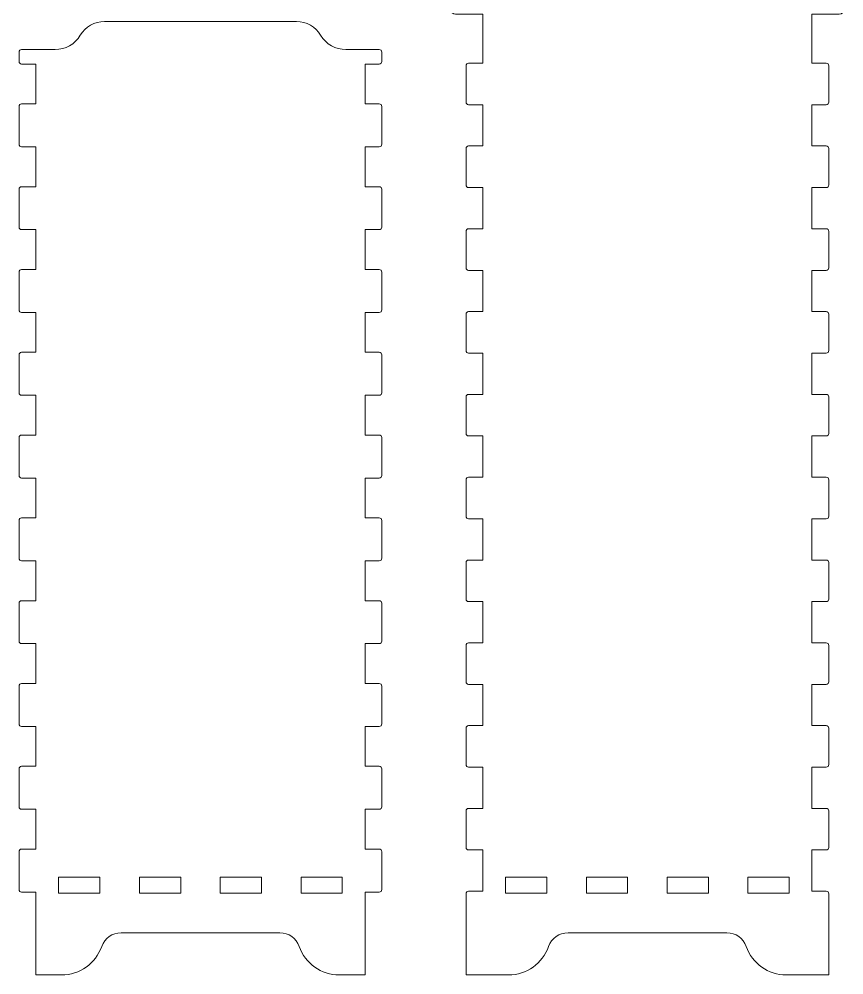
# Model space of a CAD drawing. Header units: millimetres. Extents: x -1099 to 2075, y -1295 to 1553.
# Drawn here: x 1128.5 to 1324.5, y -330 to -103 of the extents above; entities that cross this region are included whole.
import ezdxf

# ---------------------------------------------------------------- set-up
doc = ezdxf.new("R2010")
doc.units = ezdxf.units.MM
doc.header["$MEASUREMENT"] = 0
doc.layers.add('layer 1', color=7, linetype='Continuous')

msp = doc.modelspace()

# ---------------------------------------------------------------- linework, layer by layer
at = {"layer": 'layer 1', "color": 240, "lineweight": 9}
for points, knots in [([(1238.7298, -310.1443), (1238.7298, -310.1443), (1238.7298, -300.3443), (1238.7298, -300.3443), (1238.7298, -300.3443), (1238.7298, -300.3443), (1235.3298, -300.3443), (1235.3298, -300.3443), (1235.3298, -300.3443), (1234.9993, -300.3443), (1234.7298, -300.0748), (1234.7298, -299.7443), (1234.7298, -299.7443), (1234.7298, -299.7443), (1234.7298, -291.0777), (1234.7298, -291.0777), (1234.7298, -291.0777), (1234.7298, -290.7472), (1234.9993, -290.4777), (1235.3298, -290.4777), (1235.3298, -290.4777), (1235.3298, -290.4777), (1238.7298, -290.4777), (1238.7298, -290.4777), (1238.7298, -290.4777), (1238.7298, -290.4777), (1238.7298, -280.6777), (1238.7298, -280.6777), (1238.7298, -280.6777), (1238.7298, -280.6777), (1235.3298, -280.6777), (1235.3298, -280.6777), (1235.3298, -280.6777), (1234.9993, -280.6777), (1234.7298, -280.4082), (1234.7298, -280.0777), (1234.7298, -280.0777), (1234.7298, -280.0777), (1234.7298, -271.411), (1234.7298, -271.411), (1234.7298, -271.411), (1234.7298, -271.0805), (1234.9993, -270.811), (1235.3298, -270.811), (1235.3298, -270.811), (1235.3298, -270.811), (1238.7298, -270.811), (1238.7298, -270.811), (1238.7298, -270.811), (1238.7298, -270.811), (1238.7298, -261.011), (1238.7298, -261.011), (1238.7298, -261.011), (1238.7298, -261.011), (1235.3298, -261.011), (1235.3298, -261.011), (1235.3298, -261.011), (1234.9993, -261.011), (1234.7298, -260.7415), (1234.7298, -260.411), (1234.7298, -260.411), (1234.7298, -260.411), (1234.7298, -251.7443), (1234.7298, -251.7443), (1234.7298, -251.7443), (1234.7298, -251.4138), (1234.9993, -251.1443), (1235.3298, -251.1443), (1235.3298, -251.1443), (1235.3298, -251.1443), (1238.7298, -251.1443), (1238.7298, -251.1443), (1238.7298, -251.1443), (1238.7298, -251.1443), (1238.7298, -241.3443), (1238.7298, -241.3443), (1238.7298, -241.3443), (1238.7298, -241.3443), (1235.3298, -241.3443), (1235.3298, -241.3443), (1235.3298, -241.3443), (1234.9993, -241.3443), (1234.7298, -241.0748), (1234.7298, -240.7443), (1234.7298, -240.7443), (1234.7298, -240.7443), (1234.7298, -232.0777), (1234.7298, -232.0777), (1234.7298, -232.0777), (1234.7298, -231.7472), (1234.9993, -231.4777), (1235.3298, -231.4777), (1235.3298, -231.4777), (1235.3298, -231.4777), (1238.7298, -231.4777), (1238.7298, -231.4777), (1238.7298, -231.4777), (1238.7298, -231.4777), (1238.7298, -221.6777), (1238.7298, -221.6777), (1238.7298, -221.6777), (1238.7298, -221.6777), (1235.3298, -221.6777), (1235.3298, -221.6777), (1235.3298, -221.6777), (1234.9993, -221.6777), (1234.7298, -221.4082), (1234.7298, -221.0777), (1234.7298, -221.0777), (1234.7298, -221.0777), (1234.7298, -212.411), (1234.7298, -212.411), (1234.7298, -212.411), (1234.7298, -212.0805), (1234.9993, -211.811), (1235.3298, -211.811), (1235.3298, -211.811), (1235.3298, -211.811), (1238.7298, -211.811), (1238.7298, -211.811), (1238.7298, -211.811), (1238.7298, -211.811), (1238.7298, -202.011), (1238.7298, -202.011), (1238.7298, -202.011), (1238.7298, -202.011), (1235.3298, -202.011), (1235.3298, -202.011), (1235.3298, -202.011), (1234.9993, -202.011), (1234.7298, -201.7415), (1234.7298, -201.411), (1234.7298, -201.411), (1234.7298, -201.411), (1234.7298, -192.7443), (1234.7298, -192.7443), (1234.7298, -192.7443), (1234.7298, -192.4138), (1234.9993, -192.1443), (1235.3298, -192.1443), (1235.3298, -192.1443), (1235.3298, -192.1443), (1238.7298, -192.1443), (1238.7298, -192.1443), (1238.7298, -192.1443), (1238.7298, -192.1443), (1238.7298, -182.3443), (1238.7298, -182.3443), (1238.7298, -182.3443), (1238.7298, -182.3443), (1235.3298, -182.3443), (1235.3298, -182.3443), (1235.3298, -182.3443), (1234.9993, -182.3443), (1234.7298, -182.0748), (1234.7298, -181.7443), (1234.7298, -181.7443), (1234.7298, -181.7443), (1234.7298, -173.0777), (1234.7298, -173.0777), (1234.7298, -173.0777), (1234.7298, -172.7472), (1234.9993, -172.4777), (1235.3298, -172.4777), (1235.3298, -172.4777), (1235.3298, -172.4777), (1238.7298, -172.4777), (1238.7298, -172.4777), (1238.7298, -172.4777), (1238.7298, -172.4777), (1238.7298, -162.6777), (1238.7298, -162.6777), (1238.7298, -162.6777), (1238.7298, -162.6777), (1235.3298, -162.6777), (1235.3298, -162.6777), (1235.3298, -162.6777), (1234.9993, -162.6777), (1234.7298, -162.4082), (1234.7298, -162.0777), (1234.7298, -162.0777), (1234.7298, -162.0777), (1234.7298, -153.411), (1234.7298, -153.411), (1234.7298, -153.411), (1234.7298, -153.0805), (1234.9993, -152.811), (1235.3298, -152.811), (1235.3298, -152.811), (1235.3298, -152.811), (1238.7298, -152.811), (1238.7298, -152.811), (1238.7298, -152.811), (1238.7298, -152.811), (1238.7298, -143.011), (1238.7298, -143.011), (1238.7298, -143.011), (1238.7298, -143.011), (1235.3298, -143.011), (1235.3298, -143.011), (1235.3298, -143.011), (1234.9993, -143.011), (1234.7298, -142.7415), (1234.7298, -142.411), (1234.7298, -142.411), (1234.7298, -142.411), (1234.7298, -133.7443), (1234.7298, -133.7443), (1234.7298, -133.7443), (1234.7298, -133.4138), (1234.9993, -133.1443), (1235.3298, -133.1443), (1235.3298, -133.1443), (1235.3298, -133.1443), (1238.7298, -133.1443), (1238.7298, -133.1443), (1238.7298, -133.1443), (1238.7298, -133.1443), (1238.7298, -123.3443), (1238.7298, -123.3443), (1238.7298, -123.3443), (1238.7298, -123.3443), (1235.3298, -123.3443), (1235.3298, -123.3443), (1235.3298, -123.3443), (1234.9993, -123.3443), (1234.7298, -123.0748), (1234.7298, -122.7443), (1234.7298, -122.7443), (1234.7298, -122.7443), (1234.7298, -114.0777), (1234.7298, -114.0777), (1234.7298, -114.0777), (1234.7298, -113.7472), (1234.9993, -113.4777), (1235.3298, -113.4777), (1235.3298, -113.4777), (1235.3298, -113.4777), (1238.7298, -113.4777), (1238.7298, -113.4777), (1238.7298, -113.4777), (1238.7298, -113.4777), (1238.7298, -101.8444), (1238.7298, -101.8444), (1238.7298, -101.8444), (1238.7298, -101.8444), (1232.2298, -101.8444), (1232.2298, -101.8444), (1232.2298, -101.8444), (1231.6239, -101.8444), (1231.1298, -101.3503), (1231.1298, -100.7444), (1231.1298, -100.7444), (1231.1298, -100.7444), (1231.1298, -96.7444), (1231.1298, -96.7444), (1231.1298, -96.7444), (1231.1298, -96.1386), (1231.624, -95.6444), (1232.2298, -95.6444), (1232.2298, -95.6444), (1232.2298, -95.6444), (1238.7298, -95.6444), (1238.7298, -95.6444), (1238.7298, -95.6444), (1238.7298, -95.6444), (1238.7298, -93.811), (1238.7298, -93.811), (1238.7298, -93.811), (1238.7298, -93.811), (1316.9298, -93.811), (1316.9298, -93.811), (1316.9298, -93.811), (1316.9298, -93.811), (1316.9298, -95.6444), (1316.9298, -95.6444), (1316.9298, -95.6444), (1316.9298, -95.6444), (1323.4298, -95.6444), (1323.4298, -95.6444), (1323.4298, -95.6444), (1324.0357, -95.6444), (1324.5298, -96.1385), (1324.5298, -96.7444), (1324.5298, -96.7444), (1324.5298, -96.7444), (1324.5298, -100.7444), (1324.5298, -100.7444), (1324.5298, -100.7444), (1324.5298, -101.3504), (1324.0358, -101.8444), (1323.4298, -101.8444), (1323.4298, -101.8444), (1323.4298, -101.8444), (1316.9298, -101.8444), (1316.9298, -101.8444), (1316.9298, -101.8444), (1316.9298, -101.8444), (1316.9298, -113.4777), (1316.9298, -113.4777), (1316.9298, -113.4777), (1316.9298, -113.4777), (1320.3298, -113.4777), (1320.3298, -113.4777), (1320.3298, -113.4777), (1320.6603, -113.4777), (1320.9298, -113.7472), (1320.9298, -114.0777), (1320.9298, -114.0777), (1320.9298, -114.0777), (1320.9298, -122.7443), (1320.9298, -122.7443), (1320.9298, -122.7443), (1320.9298, -123.0749), (1320.6604, -123.3443), (1320.3298, -123.3443), (1320.3298, -123.3443), (1320.3298, -123.3443), (1316.9298, -123.3443), (1316.9298, -123.3443), (1316.9298, -123.3443), (1316.9298, -123.3443), (1316.9298, -133.1443), (1316.9298, -133.1443), (1316.9298, -133.1443), (1316.9298, -133.1443), (1320.3298, -133.1443), (1320.3298, -133.1443), (1320.3298, -133.1443), (1320.6603, -133.1443), (1320.9298, -133.4138), (1320.9298, -133.7443), (1320.9298, -133.7443), (1320.9298, -133.7443), (1320.9298, -142.411), (1320.9298, -142.411), (1320.9298, -142.411), (1320.9298, -142.7416), (1320.6604, -143.011), (1320.3298, -143.011), (1320.3298, -143.011), (1320.3298, -143.011), (1316.9298, -143.011), (1316.9298, -143.011), (1316.9298, -143.011), (1316.9298, -143.011), (1316.9298, -152.811), (1316.9298, -152.811), (1316.9298, -152.811), (1316.9298, -152.811), (1320.3298, -152.811), (1320.3298, -152.811), (1320.3298, -152.811), (1320.6603, -152.811), (1320.9298, -153.0805), (1320.9298, -153.411), (1320.9298, -153.411), (1320.9298, -153.411), (1320.9298, -162.0777), (1320.9298, -162.0777), (1320.9298, -162.0777), (1320.9298, -162.4083), (1320.6604, -162.6777), (1320.3298, -162.6777), (1320.3298, -162.6777), (1320.3298, -162.6777), (1316.9298, -162.6777), (1316.9298, -162.6777), (1316.9298, -162.6777), (1316.9298, -162.6777), (1316.9298, -172.4777), (1316.9298, -172.4777), (1316.9298, -172.4777), (1316.9298, -172.4777), (1320.3298, -172.4777), (1320.3298, -172.4777), (1320.3298, -172.4777), (1320.6603, -172.4777), (1320.9298, -172.7472), (1320.9298, -173.0777), (1320.9298, -173.0777), (1320.9298, -173.0777), (1320.9298, -181.7443), (1320.9298, -181.7443), (1320.9298, -181.7443), (1320.9298, -182.0749), (1320.6604, -182.3443), (1320.3298, -182.3443), (1320.3298, -182.3443), (1320.3298, -182.3443), (1316.9298, -182.3443), (1316.9298, -182.3443), (1316.9298, -182.3443), (1316.9298, -182.3443), (1316.9298, -192.1443), (1316.9298, -192.1443), (1316.9298, -192.1443), (1316.9298, -192.1443), (1320.3298, -192.1443), (1320.3298, -192.1443), (1320.3298, -192.1443), (1320.6603, -192.1443), (1320.9298, -192.4138), (1320.9298, -192.7443), (1320.9298, -192.7443), (1320.9298, -192.7443), (1320.9298, -201.411), (1320.9298, -201.411), (1320.9298, -201.411), (1320.9298, -201.7416), (1320.6604, -202.011), (1320.3298, -202.011), (1320.3298, -202.011), (1320.3298, -202.011), (1316.9298, -202.011), (1316.9298, -202.011), (1316.9298, -202.011), (1316.9298, -202.011), (1316.9298, -211.811), (1316.9298, -211.811), (1316.9298, -211.811), (1316.9298, -211.811), (1320.3298, -211.811), (1320.3298, -211.811), (1320.3298, -211.811), (1320.6603, -211.811), (1320.9298, -212.0805), (1320.9298, -212.411), (1320.9298, -212.411), (1320.9298, -212.411), (1320.9298, -221.0777), (1320.9298, -221.0777), (1320.9298, -221.0777), (1320.9298, -221.4083), (1320.6604, -221.6777), (1320.3298, -221.6777), (1320.3298, -221.6777), (1320.3298, -221.6777), (1316.9298, -221.6777), (1316.9298, -221.6777), (1316.9298, -221.6777), (1316.9298, -221.6777), (1316.9298, -231.4777), (1316.9298, -231.4777), (1316.9298, -231.4777), (1316.9298, -231.4777), (1320.3298, -231.4777), (1320.3298, -231.4777), (1320.3298, -231.4777), (1320.6603, -231.4777), (1320.9298, -231.7472), (1320.9298, -232.0777), (1320.9298, -232.0777), (1320.9298, -232.0777), (1320.9298, -240.7443), (1320.9298, -240.7443), (1320.9298, -240.7443), (1320.9298, -241.0749), (1320.6604, -241.3443), (1320.3298, -241.3443), (1320.3298, -241.3443), (1320.3298, -241.3443), (1316.9298, -241.3443), (1316.9298, -241.3443), (1316.9298, -241.3443), (1316.9298, -241.3443), (1316.9298, -251.1443), (1316.9298, -251.1443), (1316.9298, -251.1443), (1316.9298, -251.1443), (1320.3298, -251.1443), (1320.3298, -251.1443), (1320.3298, -251.1443), (1320.6603, -251.1443), (1320.9298, -251.4138), (1320.9298, -251.7443), (1320.9298, -251.7443), (1320.9298, -251.7443), (1320.9298, -260.411), (1320.9298, -260.411), (1320.9298, -260.411), (1320.9298, -260.7416), (1320.6604, -261.011), (1320.3298, -261.011), (1320.3298, -261.011), (1320.3298, -261.011), (1316.9298, -261.011), (1316.9298, -261.011), (1316.9298, -261.011), (1316.9298, -261.011), (1316.9298, -270.811), (1316.9298, -270.811), (1316.9298, -270.811), (1316.9298, -270.811), (1320.3298, -270.811), (1320.3298, -270.811), (1320.3298, -270.811), (1320.6603, -270.811), (1320.9298, -271.0805), (1320.9298, -271.411), (1320.9298, -271.411), (1320.9298, -271.411), (1320.9298, -280.0777), (1320.9298, -280.0777), (1320.9298, -280.0777), (1320.9298, -280.4083), (1320.6604, -280.6777), (1320.3298, -280.6777), (1320.3298, -280.6777), (1320.3298, -280.6777), (1316.9298, -280.6777), (1316.9298, -280.6777), (1316.9298, -280.6777), (1316.9298, -280.6777), (1316.9298, -290.4777), (1316.9298, -290.4777), (1316.9298, -290.4777), (1316.9298, -290.4777), (1320.3298, -290.4777), (1320.3298, -290.4777), (1320.3298, -290.4777), (1320.6603, -290.4777), (1320.9298, -290.7472), (1320.9298, -291.0777), (1320.9298, -291.0777), (1320.9298, -291.0777), (1320.9298, -299.7443), (1320.9298, -299.7443), (1320.9298, -299.7443), (1320.9298, -300.0749), (1320.6604, -300.3443), (1320.3298, -300.3443), (1320.3298, -300.3443), (1320.3298, -300.3443), (1316.9298, -300.3443), (1316.9298, -300.3443), (1316.9298, -300.3443), (1316.9298, -300.3443), (1316.9298, -310.1443), (1316.9298, -310.1443), (1316.9298, -310.1443), (1316.9298, -310.1443), (1320.3298, -310.1443), (1320.3298, -310.1443), (1320.3298, -310.1443), (1320.6603, -310.1443), (1320.9298, -310.4138), (1320.9298, -310.7443), (1320.9298, -310.7443), (1320.9298, -310.7443), (1320.9298, -330.0109), (1320.9298, -330.0109), (1320.9298, -330.0109), (1320.9298, -330.0109), (1310.8298, -330.0109), (1310.8298, -330.0109), (1310.8298, -330.0109), (1306.5511, -330.0109), (1302.7327, -327.2923), (1301.3067, -323.273), (1301.3067, -323.273), (1300.6, -321.2809), (1298.8037, -320.011), (1296.6897, -320.011), (1296.6897, -320.011), (1296.6897, -320.011), (1258.9699, -320.011), (1258.9699, -320.011), (1258.9699, -320.011), (1256.8559, -320.011), (1255.0596, -321.2809), (1254.3529, -323.273), (1254.3529, -323.273), (1252.9269, -327.2923), (1249.1085, -330.0109), (1244.8298, -330.0109), (1244.8298, -330.0109), (1244.8298, -330.0109), (1234.7298, -330.0109), (1234.7298, -330.0109), (1234.7298, -330.0109), (1234.7298, -330.0109), (1234.7298, -310.7443), (1234.7298, -310.7443), (1234.7298, -310.7443), (1234.7298, -310.4138), (1234.9993, -310.1443), (1235.3298, -310.1443), (1235.3298, -310.1443), (1235.3298, -310.1443), (1238.7298, -310.1443), (1238.7298, -310.1443)], [0, 0, 0, 0, 0.00671141, 0.00671141, 0.00671141, 0.00671141, 0.01342282, 0.01342282, 0.01342282, 0.01342282, 0.02013423, 0.02013423, 0.02013423, 0.02013423, 0.02684564, 0.02684564, 0.02684564, 0.02684564, 0.03355705, 0.03355705, 0.03355705, 0.03355705, 0.04026846, 0.04026846, 0.04026846, 0.04026846, 0.04697987, 0.04697987, 0.04697987, 0.04697987, 0.05369128, 0.05369128, 0.05369128, 0.05369128, 0.06040268, 0.06040268, 0.06040268, 0.06040268, 0.06711409, 0.06711409, 0.06711409, 0.06711409, 0.0738255, 0.0738255, 0.0738255, 0.0738255, 0.08053691, 0.08053691, 0.08053691, 0.08053691, 0.08724832, 0.08724832, 0.08724832, 0.08724832, 0.09395973, 0.09395973, 0.09395973, 0.09395973, 0.10067114, 0.10067114, 0.10067114, 0.10067114, 0.10738255, 0.10738255, 0.10738255, 0.10738255, 0.11409396, 0.11409396, 0.11409396, 0.11409396, 0.12080537, 0.12080537, 0.12080537, 0.12080537, 0.12751678, 0.12751678, 0.12751678, 0.12751678, 0.13422819, 0.13422819, 0.13422819, 0.13422819, 0.1409396, 0.1409396, 0.1409396, 0.1409396, 0.14765101, 0.14765101, 0.14765101, 0.14765101, 0.15436242, 0.15436242, 0.15436242, 0.15436242, 0.16107383, 0.16107383, 0.16107383, 0.16107383, 0.16778523, 0.16778523, 0.16778523, 0.16778523, 0.17449664, 0.17449664, 0.17449664, 0.17449664, 0.18120805, 0.18120805, 0.18120805, 0.18120805, 0.18791946, 0.18791946, 0.18791946, 0.18791946, 0.19463087, 0.19463087, 0.19463087, 0.19463087, 0.20134228, 0.20134228, 0.20134228, 0.20134228, 0.20805369, 0.20805369, 0.20805369, 0.20805369, 0.2147651, 0.2147651, 0.2147651, 0.2147651, 0.22147651, 0.22147651, 0.22147651, 0.22147651, 0.22818792, 0.22818792, 0.22818792, 0.22818792, 0.23489933, 0.23489933, 0.23489933, 0.23489933, 0.24161074, 0.24161074, 0.24161074, 0.24161074, 0.24832215, 0.24832215, 0.24832215, 0.24832215, 0.25503356, 0.25503356, 0.25503356, 0.25503356, 0.26174497, 0.26174497, 0.26174497, 0.26174497, 0.26845638, 0.26845638, 0.26845638, 0.26845638, 0.27516779, 0.27516779, 0.27516779, 0.27516779, 0.28187919, 0.28187919, 0.28187919, 0.28187919, 0.2885906, 0.2885906, 0.2885906, 0.2885906, 0.29530201, 0.29530201, 0.29530201, 0.29530201, 0.30201342, 0.30201342, 0.30201342, 0.30201342, 0.30872483, 0.30872483, 0.30872483, 0.30872483, 0.31543624, 0.31543624, 0.31543624, 0.31543624, 0.32214765, 0.32214765, 0.32214765, 0.32214765, 0.32885906, 0.32885906, 0.32885906, 0.32885906, 0.33557047, 0.33557047, 0.33557047, 0.33557047, 0.34228188, 0.34228188, 0.34228188, 0.34228188, 0.34899329, 0.34899329, 0.34899329, 0.34899329, 0.3557047, 0.3557047, 0.3557047, 0.3557047, 0.36241611, 0.36241611, 0.36241611, 0.36241611, 0.36912752, 0.36912752, 0.36912752, 0.36912752, 0.37583893, 0.37583893, 0.37583893, 0.37583893, 0.38255034, 0.38255034, 0.38255034, 0.38255034, 0.38926174, 0.38926174, 0.38926174, 0.38926174, 0.39597315, 0.39597315, 0.39597315, 0.39597315, 0.40268456, 0.40268456, 0.40268456, 0.40268456, 0.40939597, 0.40939597, 0.40939597, 0.40939597, 0.41610738, 0.41610738, 0.41610738, 0.41610738, 0.42281879, 0.42281879, 0.42281879, 0.42281879, 0.4295302, 0.4295302, 0.4295302, 0.4295302, 0.43624161, 0.43624161, 0.43624161, 0.43624161, 0.44295302, 0.44295302, 0.44295302, 0.44295302, 0.44966443, 0.44966443, 0.44966443, 0.44966443, 0.45637584, 0.45637584, 0.45637584, 0.45637584, 0.46308725, 0.46308725, 0.46308725, 0.46308725, 0.46979866, 0.46979866, 0.46979866, 0.46979866, 0.47651007, 0.47651007, 0.47651007, 0.47651007, 0.48322148, 0.48322148, 0.48322148, 0.48322148, 0.48993289, 0.48993289, 0.48993289, 0.48993289, 0.4966443, 0.4966443, 0.4966443, 0.4966443, 0.5033557, 0.5033557, 0.5033557, 0.5033557, 0.51006711, 0.51006711, 0.51006711, 0.51006711, 0.51677852, 0.51677852, 0.51677852, 0.51677852, 0.52348993, 0.52348993, 0.52348993, 0.52348993, 0.53020134, 0.53020134, 0.53020134, 0.53020134, 0.53691275, 0.53691275, 0.53691275, 0.53691275, 0.54362416, 0.54362416, 0.54362416, 0.54362416, 0.55033557, 0.55033557, 0.55033557, 0.55033557, 0.55704698, 0.55704698, 0.55704698, 0.55704698, 0.56375839, 0.56375839, 0.56375839, 0.56375839, 0.5704698, 0.5704698, 0.5704698, 0.5704698, 0.57718121, 0.57718121, 0.57718121, 0.57718121, 0.58389262, 0.58389262, 0.58389262, 0.58389262, 0.59060403, 0.59060403, 0.59060403, 0.59060403, 0.59731544, 0.59731544, 0.59731544, 0.59731544, 0.60402685, 0.60402685, 0.60402685, 0.60402685, 0.61073826, 0.61073826, 0.61073826, 0.61073826, 0.61744966, 0.61744966, 0.61744966, 0.61744966, 0.62416107, 0.62416107, 0.62416107, 0.62416107, 0.63087248, 0.63087248, 0.63087248, 0.63087248, 0.63758389, 0.63758389, 0.63758389, 0.63758389, 0.6442953, 0.6442953, 0.6442953, 0.6442953, 0.65100671, 0.65100671, 0.65100671, 0.65100671, 0.65771812, 0.65771812, 0.65771812, 0.65771812, 0.66442953, 0.66442953, 0.66442953, 0.66442953, 0.67114094, 0.67114094, 0.67114094, 0.67114094, 0.67785235, 0.67785235, 0.67785235, 0.67785235, 0.68456376, 0.68456376, 0.68456376, 0.68456376, 0.69127517, 0.69127517, 0.69127517, 0.69127517, 0.69798658, 0.69798658, 0.69798658, 0.69798658, 0.70469799, 0.70469799, 0.70469799, 0.70469799, 0.7114094, 0.7114094, 0.7114094, 0.7114094, 0.71812081, 0.71812081, 0.71812081, 0.71812081, 0.72483221, 0.72483221, 0.72483221, 0.72483221, 0.73154362, 0.73154362, 0.73154362, 0.73154362, 0.73825503, 0.73825503, 0.73825503, 0.73825503, 0.74496644, 0.74496644, 0.74496644, 0.74496644, 0.75167785, 0.75167785, 0.75167785, 0.75167785, 0.75838926, 0.75838926, 0.75838926, 0.75838926, 0.76510067, 0.76510067, 0.76510067, 0.76510067, 0.77181208, 0.77181208, 0.77181208, 0.77181208, 0.77852349, 0.77852349, 0.77852349, 0.77852349, 0.7852349, 0.7852349, 0.7852349, 0.7852349, 0.79194631, 0.79194631, 0.79194631, 0.79194631, 0.79865772, 0.79865772, 0.79865772, 0.79865772, 0.80536913, 0.80536913, 0.80536913, 0.80536913, 0.81208054, 0.81208054, 0.81208054, 0.81208054, 0.81879195, 0.81879195, 0.81879195, 0.81879195, 0.82550336, 0.82550336, 0.82550336, 0.82550336, 0.83221477, 0.83221477, 0.83221477, 0.83221477, 0.83892617, 0.83892617, 0.83892617, 0.83892617, 0.84563758, 0.84563758, 0.84563758, 0.84563758, 0.85234899, 0.85234899, 0.85234899, 0.85234899, 0.8590604, 0.8590604, 0.8590604, 0.8590604, 0.86577181, 0.86577181, 0.86577181, 0.86577181, 0.87248322, 0.87248322, 0.87248322, 0.87248322, 0.87919463, 0.87919463, 0.87919463, 0.87919463, 0.88590604, 0.88590604, 0.88590604, 0.88590604, 0.89261745, 0.89261745, 0.89261745, 0.89261745, 0.89932886, 0.89932886, 0.89932886, 0.89932886, 0.90604027, 0.90604027, 0.90604027, 0.90604027, 0.91275168, 0.91275168, 0.91275168, 0.91275168, 0.91946309, 0.91946309, 0.91946309, 0.91946309, 0.9261745, 0.9261745, 0.9261745, 0.9261745, 0.93288591, 0.93288591, 0.93288591, 0.93288591, 0.93959732, 0.93959732, 0.93959732, 0.93959732, 0.94630872, 0.94630872, 0.94630872, 0.94630872, 0.95302013, 0.95302013, 0.95302013, 0.95302013, 0.95973154, 0.95973154, 0.95973154, 0.95973154, 0.96644295, 0.96644295, 0.96644295, 0.96644295, 0.97315436, 0.97315436, 0.97315436, 0.97315436, 0.97986577, 0.97986577, 0.97986577, 0.97986577, 0.98657718, 0.98657718, 0.98657718, 0.98657718, 1, 1, 1, 1]), ([(1210.7298, -113.6777), (1210.7298, -113.6777), (1210.7298, -123.1443), (1210.7298, -123.1443), (1210.7298, -123.1443), (1210.7298, -123.1443), (1214.1298, -123.1443), (1214.1298, -123.1443), (1214.1298, -123.1443), (1214.4603, -123.1443), (1214.7298, -123.4138), (1214.7298, -123.7443), (1214.7298, -123.7443), (1214.7298, -123.7443), (1214.7298, -132.7443), (1214.7298, -132.7443), (1214.7298, -132.7443), (1214.7298, -133.0749), (1214.4604, -133.3443), (1214.1298, -133.3443), (1214.1298, -133.3443), (1214.1298, -133.3443), (1210.7298, -133.3443), (1210.7298, -133.3443), (1210.7298, -133.3443), (1210.7298, -133.3443), (1210.7298, -142.811), (1210.7298, -142.811), (1210.7298, -142.811), (1210.7298, -142.811), (1214.1298, -142.811), (1214.1298, -142.811), (1214.1298, -142.811), (1214.4603, -142.811), (1214.7298, -143.0805), (1214.7298, -143.411), (1214.7298, -143.411), (1214.7298, -143.411), (1214.7298, -152.411), (1214.7298, -152.411), (1214.7298, -152.411), (1214.7298, -152.7416), (1214.4604, -153.011), (1214.1298, -153.011), (1214.1298, -153.011), (1214.1298, -153.011), (1210.7298, -153.011), (1210.7298, -153.011), (1210.7298, -153.011), (1210.7298, -153.011), (1210.7298, -162.4777), (1210.7298, -162.4777), (1210.7298, -162.4777), (1210.7298, -162.4777), (1214.1298, -162.4777), (1214.1298, -162.4777), (1214.1298, -162.4777), (1214.4603, -162.4777), (1214.7298, -162.7472), (1214.7298, -163.0777), (1214.7298, -163.0777), (1214.7298, -163.0777), (1214.7298, -172.0777), (1214.7298, -172.0777), (1214.7298, -172.0777), (1214.7298, -172.4083), (1214.4604, -172.6777), (1214.1298, -172.6777), (1214.1298, -172.6777), (1214.1298, -172.6777), (1210.7298, -172.6777), (1210.7298, -172.6777), (1210.7298, -172.6777), (1210.7298, -172.6777), (1210.7298, -182.1443), (1210.7298, -182.1443), (1210.7298, -182.1443), (1210.7298, -182.1443), (1214.1298, -182.1443), (1214.1298, -182.1443), (1214.1298, -182.1443), (1214.4603, -182.1443), (1214.7298, -182.4138), (1214.7298, -182.7443), (1214.7298, -182.7443), (1214.7298, -182.7443), (1214.7298, -191.7443), (1214.7298, -191.7443), (1214.7298, -191.7443), (1214.7298, -192.0749), (1214.4604, -192.3443), (1214.1298, -192.3443), (1214.1298, -192.3443), (1214.1298, -192.3443), (1210.7298, -192.3443), (1210.7298, -192.3443), (1210.7298, -192.3443), (1210.7298, -192.3443), (1210.7298, -201.811), (1210.7298, -201.811), (1210.7298, -201.811), (1210.7298, -201.811), (1214.1298, -201.811), (1214.1298, -201.811), (1214.1298, -201.811), (1214.4603, -201.811), (1214.7298, -202.0805), (1214.7298, -202.411), (1214.7298, -202.411), (1214.7298, -202.411), (1214.7298, -211.411), (1214.7298, -211.411), (1214.7298, -211.411), (1214.7298, -211.7416), (1214.4604, -212.011), (1214.1298, -212.011), (1214.1298, -212.011), (1214.1298, -212.011), (1210.7298, -212.011), (1210.7298, -212.011), (1210.7298, -212.011), (1210.7298, -212.011), (1210.7298, -221.4777), (1210.7298, -221.4777), (1210.7298, -221.4777), (1210.7298, -221.4777), (1214.1298, -221.4777), (1214.1298, -221.4777), (1214.1298, -221.4777), (1214.4603, -221.4777), (1214.7298, -221.7472), (1214.7298, -222.0777), (1214.7298, -222.0777), (1214.7298, -222.0777), (1214.7298, -231.0777), (1214.7298, -231.0777), (1214.7298, -231.0777), (1214.7298, -231.4083), (1214.4604, -231.6777), (1214.1298, -231.6777), (1214.1298, -231.6777), (1214.1298, -231.6777), (1210.7298, -231.6777), (1210.7298, -231.6777), (1210.7298, -231.6777), (1210.7298, -231.6777), (1210.7298, -241.1443), (1210.7298, -241.1443), (1210.7298, -241.1443), (1210.7298, -241.1443), (1214.1298, -241.1443), (1214.1298, -241.1443), (1214.1298, -241.1443), (1214.4603, -241.1443), (1214.7298, -241.4138), (1214.7298, -241.7443), (1214.7298, -241.7443), (1214.7298, -241.7443), (1214.7298, -250.7443), (1214.7298, -250.7443), (1214.7298, -250.7443), (1214.7298, -251.0749), (1214.4604, -251.3443), (1214.1298, -251.3443), (1214.1298, -251.3443), (1214.1298, -251.3443), (1210.7298, -251.3443), (1210.7298, -251.3443), (1210.7298, -251.3443), (1210.7298, -251.3443), (1210.7298, -260.811), (1210.7298, -260.811), (1210.7298, -260.811), (1210.7298, -260.811), (1214.1298, -260.811), (1214.1298, -260.811), (1214.1298, -260.811), (1214.4603, -260.811), (1214.7298, -261.0805), (1214.7298, -261.411), (1214.7298, -261.411), (1214.7298, -261.411), (1214.7298, -270.411), (1214.7298, -270.411), (1214.7298, -270.411), (1214.7298, -270.7416), (1214.4604, -271.011), (1214.1298, -271.011), (1214.1298, -271.011), (1214.1298, -271.011), (1210.7298, -271.011), (1210.7298, -271.011), (1210.7298, -271.011), (1210.7298, -271.011), (1210.7298, -280.4777), (1210.7298, -280.4777), (1210.7298, -280.4777), (1210.7298, -280.4777), (1214.1298, -280.4777), (1214.1298, -280.4777), (1214.1298, -280.4777), (1214.4603, -280.4777), (1214.7298, -280.7472), (1214.7298, -281.0777), (1214.7298, -281.0777), (1214.7298, -281.0777), (1214.7298, -290.0777), (1214.7298, -290.0777), (1214.7298, -290.0777), (1214.7298, -290.4083), (1214.4604, -290.6777), (1214.1298, -290.6777), (1214.1298, -290.6777), (1214.1298, -290.6777), (1210.7298, -290.6777), (1210.7298, -290.6777), (1210.7298, -290.6777), (1210.7298, -290.6777), (1210.7298, -300.1443), (1210.7298, -300.1443), (1210.7298, -300.1443), (1210.7298, -300.1443), (1214.1298, -300.1443), (1214.1298, -300.1443), (1214.1298, -300.1443), (1214.4603, -300.1443), (1214.7298, -300.4138), (1214.7298, -300.7443), (1214.7298, -300.7443), (1214.7298, -300.7443), (1214.7298, -309.7443), (1214.7298, -309.7443), (1214.7298, -309.7443), (1214.7298, -310.0749), (1214.4604, -310.3443), (1214.1298, -310.3443), (1214.1298, -310.3443), (1214.1298, -310.3443), (1210.7298, -310.3443), (1210.7298, -310.3443), (1210.7298, -310.3443), (1210.7298, -310.3443), (1210.7298, -330.0109), (1210.7298, -330.0109), (1210.7298, -330.0109), (1210.7298, -330.0109), (1204.6298, -330.0109), (1204.6298, -330.0109), (1204.6298, -330.0109), (1200.351, -330.0109), (1196.5327, -327.2924), (1195.1067, -323.273), (1195.1067, -323.273), (1194.3999, -321.281), (1192.6037, -320.011), (1190.4897, -320.011), (1190.4897, -320.011), (1190.4897, -320.011), (1152.77, -320.011), (1152.77, -320.011), (1152.77, -320.011), (1150.656, -320.011), (1148.8598, -321.2809), (1148.1529, -323.273), (1148.1529, -323.273), (1146.7269, -327.2924), (1142.9085, -330.0109), (1138.6297, -330.0109), (1138.6297, -330.0109), (1138.6297, -330.0109), (1132.5298, -330.0109), (1132.5298, -330.0109), (1132.5298, -330.0109), (1132.5298, -330.0109), (1132.5298, -310.3443), (1132.5298, -310.3443), (1132.5298, -310.3443), (1132.5298, -310.3443), (1129.1298, -310.3443), (1129.1298, -310.3443), (1129.1298, -310.3443), (1128.7993, -310.3443), (1128.5298, -310.0748), (1128.5298, -309.7443), (1128.5298, -309.7443), (1128.5298, -309.7443), (1128.5298, -300.7443), (1128.5298, -300.7443), (1128.5298, -300.7443), (1128.5298, -300.4138), (1128.7993, -300.1443), (1129.1298, -300.1443), (1129.1298, -300.1443), (1129.1298, -300.1443), (1132.5298, -300.1443), (1132.5298, -300.1443), (1132.5298, -300.1443), (1132.5298, -300.1443), (1132.5298, -290.6777), (1132.5298, -290.6777), (1132.5298, -290.6777), (1132.5298, -290.6777), (1129.1298, -290.6777), (1129.1298, -290.6777), (1129.1298, -290.6777), (1128.7993, -290.6777), (1128.5298, -290.4082), (1128.5298, -290.0777), (1128.5298, -290.0777), (1128.5298, -290.0777), (1128.5298, -281.0777), (1128.5298, -281.0777), (1128.5298, -281.0777), (1128.5298, -280.7472), (1128.7993, -280.4777), (1129.1298, -280.4777), (1129.1298, -280.4777), (1129.1298, -280.4777), (1132.5298, -280.4777), (1132.5298, -280.4777), (1132.5298, -280.4777), (1132.5298, -280.4777), (1132.5298, -271.011), (1132.5298, -271.011), (1132.5298, -271.011), (1132.5298, -271.011), (1129.1298, -271.011), (1129.1298, -271.011), (1129.1298, -271.011), (1128.7993, -271.011), (1128.5298, -270.7415), (1128.5298, -270.411), (1128.5298, -270.411), (1128.5298, -270.411), (1128.5298, -261.411), (1128.5298, -261.411), (1128.5298, -261.411), (1128.5298, -261.0805), (1128.7993, -260.811), (1129.1298, -260.811), (1129.1298, -260.811), (1129.1298, -260.811), (1132.5298, -260.811), (1132.5298, -260.811), (1132.5298, -260.811), (1132.5298, -260.811), (1132.5298, -251.3443), (1132.5298, -251.3443), (1132.5298, -251.3443), (1132.5298, -251.3443), (1129.1298, -251.3443), (1129.1298, -251.3443), (1129.1298, -251.3443), (1128.7993, -251.3443), (1128.5298, -251.0748), (1128.5298, -250.7443), (1128.5298, -250.7443), (1128.5298, -250.7443), (1128.5298, -241.7443), (1128.5298, -241.7443), (1128.5298, -241.7443), (1128.5298, -241.4138), (1128.7993, -241.1443), (1129.1298, -241.1443), (1129.1298, -241.1443), (1129.1298, -241.1443), (1132.5298, -241.1443), (1132.5298, -241.1443), (1132.5298, -241.1443), (1132.5298, -241.1443), (1132.5298, -231.6777), (1132.5298, -231.6777), (1132.5298, -231.6777), (1132.5298, -231.6777), (1129.1298, -231.6777), (1129.1298, -231.6777), (1129.1298, -231.6777), (1128.7993, -231.6777), (1128.5298, -231.4082), (1128.5298, -231.0777), (1128.5298, -231.0777), (1128.5298, -231.0777), (1128.5298, -222.0777), (1128.5298, -222.0777), (1128.5298, -222.0777), (1128.5298, -221.7472), (1128.7993, -221.4777), (1129.1298, -221.4777), (1129.1298, -221.4777), (1129.1298, -221.4777), (1132.5298, -221.4777), (1132.5298, -221.4777), (1132.5298, -221.4777), (1132.5298, -221.4777), (1132.5298, -212.011), (1132.5298, -212.011), (1132.5298, -212.011), (1132.5298, -212.011), (1129.1298, -212.011), (1129.1298, -212.011), (1129.1298, -212.011), (1128.7993, -212.011), (1128.5298, -211.7415), (1128.5298, -211.411), (1128.5298, -211.411), (1128.5298, -211.411), (1128.5298, -202.411), (1128.5298, -202.411), (1128.5298, -202.411), (1128.5298, -202.0805), (1128.7993, -201.811), (1129.1298, -201.811), (1129.1298, -201.811), (1129.1298, -201.811), (1132.5298, -201.811), (1132.5298, -201.811), (1132.5298, -201.811), (1132.5298, -201.811), (1132.5298, -192.3443), (1132.5298, -192.3443), (1132.5298, -192.3443), (1132.5298, -192.3443), (1129.1298, -192.3443), (1129.1298, -192.3443), (1129.1298, -192.3443), (1128.7993, -192.3443), (1128.5298, -192.0748), (1128.5298, -191.7443), (1128.5298, -191.7443), (1128.5298, -191.7443), (1128.5298, -182.7443), (1128.5298, -182.7443), (1128.5298, -182.7443), (1128.5298, -182.4138), (1128.7993, -182.1443), (1129.1298, -182.1443), (1129.1298, -182.1443), (1129.1298, -182.1443), (1132.5298, -182.1443), (1132.5298, -182.1443), (1132.5298, -182.1443), (1132.5298, -182.1443), (1132.5298, -172.6777), (1132.5298, -172.6777), (1132.5298, -172.6777), (1132.5298, -172.6777), (1129.1298, -172.6777), (1129.1298, -172.6777), (1129.1298, -172.6777), (1128.7993, -172.6777), (1128.5298, -172.4082), (1128.5298, -172.0777), (1128.5298, -172.0777), (1128.5298, -172.0777), (1128.5298, -163.0777), (1128.5298, -163.0777), (1128.5298, -163.0777), (1128.5298, -162.7472), (1128.7993, -162.4777), (1129.1298, -162.4777), (1129.1298, -162.4777), (1129.1298, -162.4777), (1132.5298, -162.4777), (1132.5298, -162.4777), (1132.5298, -162.4777), (1132.5298, -162.4777), (1132.5298, -153.011), (1132.5298, -153.011), (1132.5298, -153.011), (1132.5298, -153.011), (1129.1298, -153.011), (1129.1298, -153.011), (1129.1298, -153.011), (1128.7993, -153.011), (1128.5298, -152.7415), (1128.5298, -152.411), (1128.5298, -152.411), (1128.5298, -152.411), (1128.5298, -143.411), (1128.5298, -143.411), (1128.5298, -143.411), (1128.5298, -143.0805), (1128.7993, -142.811), (1129.1298, -142.811), (1129.1298, -142.811), (1129.1298, -142.811), (1132.5298, -142.811), (1132.5298, -142.811), (1132.5298, -142.811), (1132.5298, -142.811), (1132.5298, -133.3443), (1132.5298, -133.3443), (1132.5298, -133.3443), (1132.5298, -133.3443), (1129.1298, -133.3443), (1129.1298, -133.3443), (1129.1298, -133.3443), (1128.7993, -133.3443), (1128.5298, -133.0748), (1128.5298, -132.7443), (1128.5298, -132.7443), (1128.5298, -132.7443), (1128.5298, -123.7443), (1128.5298, -123.7443), (1128.5298, -123.7443), (1128.5298, -123.4138), (1128.7993, -123.1443), (1129.1298, -123.1443), (1129.1298, -123.1443), (1129.1298, -123.1443), (1132.5298, -123.1443), (1132.5298, -123.1443), (1132.5298, -123.1443), (1132.5298, -123.1443), (1132.5298, -113.6777), (1132.5298, -113.6777), (1132.5298, -113.6777), (1132.5298, -113.6777), (1129.1298, -113.6777), (1129.1298, -113.6777), (1129.1298, -113.6777), (1128.7993, -113.6777), (1128.5298, -113.4082), (1128.5298, -113.0777), (1128.5298, -113.0777), (1128.5298, -113.0777), (1128.5298, -110.8444), (1128.5298, -110.8444), (1128.5298, -110.8444), (1128.5298, -110.5139), (1128.7993, -110.2444), (1129.1298, -110.2444), (1129.1298, -110.2444), (1129.1298, -110.2444), (1137.066, -110.2444), (1137.066, -110.2444), (1137.066, -110.2444), (1139.5975, -110.2444), (1141.7714, -109.0111), (1143.0715, -106.8391), (1143.0715, -106.8391), (1144.277, -104.8251), (1146.4459, -103.5777), (1148.7966, -103.5777), (1148.7966, -103.5777), (1148.7966, -103.5777), (1194.463, -103.5777), (1194.463, -103.5777), (1194.463, -103.5777), (1196.8138, -103.5777), (1198.9825, -104.8252), (1200.1881, -106.8391), (1200.1881, -106.8391), (1201.4882, -109.0111), (1203.6621, -110.2444), (1206.1936, -110.2444), (1206.1936, -110.2444), (1206.1936, -110.2444), (1214.1298, -110.2444), (1214.1298, -110.2444), (1214.1298, -110.2444), (1214.4603, -110.2444), (1214.7298, -110.5139), (1214.7298, -110.8444), (1214.7298, -110.8444), (1214.7298, -110.8444), (1214.7298, -113.0777), (1214.7298, -113.0777), (1214.7298, -113.0777), (1214.7298, -113.4083), (1214.4604, -113.6777), (1214.1298, -113.6777), (1214.1298, -113.6777), (1214.1298, -113.6777), (1210.7298, -113.6777), (1210.7298, -113.6777)], [0, 0, 0, 0, 0.00689655, 0.00689655, 0.00689655, 0.00689655, 0.0137931, 0.0137931, 0.0137931, 0.0137931, 0.02068966, 0.02068966, 0.02068966, 0.02068966, 0.02758621, 0.02758621, 0.02758621, 0.02758621, 0.03448276, 0.03448276, 0.03448276, 0.03448276, 0.04137931, 0.04137931, 0.04137931, 0.04137931, 0.04827586, 0.04827586, 0.04827586, 0.04827586, 0.05517241, 0.05517241, 0.05517241, 0.05517241, 0.06206897, 0.06206897, 0.06206897, 0.06206897, 0.06896552, 0.06896552, 0.06896552, 0.06896552, 0.07586207, 0.07586207, 0.07586207, 0.07586207, 0.08275862, 0.08275862, 0.08275862, 0.08275862, 0.08965517, 0.08965517, 0.08965517, 0.08965517, 0.09655172, 0.09655172, 0.09655172, 0.09655172, 0.10344828, 0.10344828, 0.10344828, 0.10344828, 0.11034483, 0.11034483, 0.11034483, 0.11034483, 0.11724138, 0.11724138, 0.11724138, 0.11724138, 0.12413793, 0.12413793, 0.12413793, 0.12413793, 0.13103448, 0.13103448, 0.13103448, 0.13103448, 0.13793103, 0.13793103, 0.13793103, 0.13793103, 0.14482759, 0.14482759, 0.14482759, 0.14482759, 0.15172414, 0.15172414, 0.15172414, 0.15172414, 0.15862069, 0.15862069, 0.15862069, 0.15862069, 0.16551724, 0.16551724, 0.16551724, 0.16551724, 0.17241379, 0.17241379, 0.17241379, 0.17241379, 0.17931034, 0.17931034, 0.17931034, 0.17931034, 0.1862069, 0.1862069, 0.1862069, 0.1862069, 0.19310345, 0.19310345, 0.19310345, 0.19310345, 0.2, 0.2, 0.2, 0.2, 0.20689655, 0.20689655, 0.20689655, 0.20689655, 0.2137931, 0.2137931, 0.2137931, 0.2137931, 0.22068966, 0.22068966, 0.22068966, 0.22068966, 0.22758621, 0.22758621, 0.22758621, 0.22758621, 0.23448276, 0.23448276, 0.23448276, 0.23448276, 0.24137931, 0.24137931, 0.24137931, 0.24137931, 0.24827586, 0.24827586, 0.24827586, 0.24827586, 0.25517241, 0.25517241, 0.25517241, 0.25517241, 0.26206897, 0.26206897, 0.26206897, 0.26206897, 0.26896552, 0.26896552, 0.26896552, 0.26896552, 0.27586207, 0.27586207, 0.27586207, 0.27586207, 0.28275862, 0.28275862, 0.28275862, 0.28275862, 0.28965517, 0.28965517, 0.28965517, 0.28965517, 0.29655172, 0.29655172, 0.29655172, 0.29655172, 0.30344828, 0.30344828, 0.30344828, 0.30344828, 0.31034483, 0.31034483, 0.31034483, 0.31034483, 0.31724138, 0.31724138, 0.31724138, 0.31724138, 0.32413793, 0.32413793, 0.32413793, 0.32413793, 0.33103448, 0.33103448, 0.33103448, 0.33103448, 0.33793103, 0.33793103, 0.33793103, 0.33793103, 0.34482759, 0.34482759, 0.34482759, 0.34482759, 0.35172414, 0.35172414, 0.35172414, 0.35172414, 0.35862069, 0.35862069, 0.35862069, 0.35862069, 0.36551724, 0.36551724, 0.36551724, 0.36551724, 0.37241379, 0.37241379, 0.37241379, 0.37241379, 0.37931034, 0.37931034, 0.37931034, 0.37931034, 0.3862069, 0.3862069, 0.3862069, 0.3862069, 0.39310345, 0.39310345, 0.39310345, 0.39310345, 0.4, 0.4, 0.4, 0.4, 0.40689655, 0.40689655, 0.40689655, 0.40689655, 0.4137931, 0.4137931, 0.4137931, 0.4137931, 0.42068966, 0.42068966, 0.42068966, 0.42068966, 0.42758621, 0.42758621, 0.42758621, 0.42758621, 0.43448276, 0.43448276, 0.43448276, 0.43448276, 0.44137931, 0.44137931, 0.44137931, 0.44137931, 0.44827586, 0.44827586, 0.44827586, 0.44827586, 0.45517241, 0.45517241, 0.45517241, 0.45517241, 0.46206897, 0.46206897, 0.46206897, 0.46206897, 0.46896552, 0.46896552, 0.46896552, 0.46896552, 0.47586207, 0.47586207, 0.47586207, 0.47586207, 0.48275862, 0.48275862, 0.48275862, 0.48275862, 0.48965517, 0.48965517, 0.48965517, 0.48965517, 0.49655172, 0.49655172, 0.49655172, 0.49655172, 0.50344828, 0.50344828, 0.50344828, 0.50344828, 0.51034483, 0.51034483, 0.51034483, 0.51034483, 0.51724138, 0.51724138, 0.51724138, 0.51724138, 0.52413793, 0.52413793, 0.52413793, 0.52413793, 0.53103448, 0.53103448, 0.53103448, 0.53103448, 0.53793103, 0.53793103, 0.53793103, 0.53793103, 0.54482759, 0.54482759, 0.54482759, 0.54482759, 0.55172414, 0.55172414, 0.55172414, 0.55172414, 0.55862069, 0.55862069, 0.55862069, 0.55862069, 0.56551724, 0.56551724, 0.56551724, 0.56551724, 0.57241379, 0.57241379, 0.57241379, 0.57241379, 0.57931034, 0.57931034, 0.57931034, 0.57931034, 0.5862069, 0.5862069, 0.5862069, 0.5862069, 0.59310345, 0.59310345, 0.59310345, 0.59310345, 0.6, 0.6, 0.6, 0.6, 0.60689655, 0.60689655, 0.60689655, 0.60689655, 0.6137931, 0.6137931, 0.6137931, 0.6137931, 0.62068966, 0.62068966, 0.62068966, 0.62068966, 0.62758621, 0.62758621, 0.62758621, 0.62758621, 0.63448276, 0.63448276, 0.63448276, 0.63448276, 0.64137931, 0.64137931, 0.64137931, 0.64137931, 0.64827586, 0.64827586, 0.64827586, 0.64827586, 0.65517241, 0.65517241, 0.65517241, 0.65517241, 0.66206897, 0.66206897, 0.66206897, 0.66206897, 0.66896552, 0.66896552, 0.66896552, 0.66896552, 0.67586207, 0.67586207, 0.67586207, 0.67586207, 0.68275862, 0.68275862, 0.68275862, 0.68275862, 0.68965517, 0.68965517, 0.68965517, 0.68965517, 0.69655172, 0.69655172, 0.69655172, 0.69655172, 0.70344828, 0.70344828, 0.70344828, 0.70344828, 0.71034483, 0.71034483, 0.71034483, 0.71034483, 0.71724138, 0.71724138, 0.71724138, 0.71724138, 0.72413793, 0.72413793, 0.72413793, 0.72413793, 0.73103448, 0.73103448, 0.73103448, 0.73103448, 0.73793103, 0.73793103, 0.73793103, 0.73793103, 0.74482759, 0.74482759, 0.74482759, 0.74482759, 0.75172414, 0.75172414, 0.75172414, 0.75172414, 0.75862069, 0.75862069, 0.75862069, 0.75862069, 0.76551724, 0.76551724, 0.76551724, 0.76551724, 0.77241379, 0.77241379, 0.77241379, 0.77241379, 0.77931034, 0.77931034, 0.77931034, 0.77931034, 0.7862069, 0.7862069, 0.7862069, 0.7862069, 0.79310345, 0.79310345, 0.79310345, 0.79310345, 0.8, 0.8, 0.8, 0.8, 0.80689655, 0.80689655, 0.80689655, 0.80689655, 0.8137931, 0.8137931, 0.8137931, 0.8137931, 0.82068966, 0.82068966, 0.82068966, 0.82068966, 0.82758621, 0.82758621, 0.82758621, 0.82758621, 0.83448276, 0.83448276, 0.83448276, 0.83448276, 0.84137931, 0.84137931, 0.84137931, 0.84137931, 0.84827586, 0.84827586, 0.84827586, 0.84827586, 0.85517241, 0.85517241, 0.85517241, 0.85517241, 0.86206897, 0.86206897, 0.86206897, 0.86206897, 0.86896552, 0.86896552, 0.86896552, 0.86896552, 0.87586207, 0.87586207, 0.87586207, 0.87586207, 0.88275862, 0.88275862, 0.88275862, 0.88275862, 0.88965517, 0.88965517, 0.88965517, 0.88965517, 0.89655172, 0.89655172, 0.89655172, 0.89655172, 0.90344828, 0.90344828, 0.90344828, 0.90344828, 0.91034483, 0.91034483, 0.91034483, 0.91034483, 0.91724138, 0.91724138, 0.91724138, 0.91724138, 0.92413793, 0.92413793, 0.92413793, 0.92413793, 0.93103448, 0.93103448, 0.93103448, 0.93103448, 0.93793103, 0.93793103, 0.93793103, 0.93793103, 0.94482759, 0.94482759, 0.94482759, 0.94482759, 0.95172414, 0.95172414, 0.95172414, 0.95172414, 0.95862069, 0.95862069, 0.95862069, 0.95862069, 0.96551724, 0.96551724, 0.96551724, 0.96551724, 0.97241379, 0.97241379, 0.97241379, 0.97241379, 0.97931034, 0.97931034, 0.97931034, 0.97931034, 0.9862069, 0.9862069, 0.9862069, 0.9862069, 1, 1, 1, 1]), ([(1147.7298, -310.6109), (1147.7298, -310.6109), (1147.7298, -306.811), (1147.7298, -306.811), (1147.7298, -306.811), (1147.7298, -306.811), (1137.9298, -306.811), (1137.9298, -306.811), (1137.9298, -306.811), (1137.9298, -306.811), (1137.9298, -310.611), (1137.9298, -310.611), (1137.9298, -310.611), (1137.9298, -310.611), (1147.7298, -310.6109), (1147.7298, -310.6109)], [0, 0, 0, 0, 0.2, 0.2, 0.2, 0.2, 0.4, 0.4, 0.4, 0.4, 0.6, 0.6, 0.6, 0.6, 1, 1, 1, 1]), ([(1157.1298, -310.611), (1157.1298, -310.611), (1166.9297, -310.611), (1166.9297, -310.611), (1166.9297, -310.611), (1166.9297, -310.611), (1166.9297, -306.811), (1166.9297, -306.811), (1166.9297, -306.811), (1166.9297, -306.811), (1157.1298, -306.811), (1157.1298, -306.811), (1157.1298, -306.811), (1157.1298, -306.811), (1157.1298, -310.611), (1157.1298, -310.611)], [0, 0, 0, 0, 0.2, 0.2, 0.2, 0.2, 0.4, 0.4, 0.4, 0.4, 0.6, 0.6, 0.6, 0.6, 1, 1, 1, 1]), ([(1186.1298, -310.611), (1186.1298, -310.611), (1186.1298, -306.811), (1186.1298, -306.811), (1186.1298, -306.811), (1186.1298, -306.811), (1176.3298, -306.811), (1176.3298, -306.811), (1176.3298, -306.811), (1176.3298, -306.811), (1176.3298, -310.611), (1176.3298, -310.611), (1176.3298, -310.611), (1176.3298, -310.611), (1186.1298, -310.611), (1186.1298, -310.611)], [0, 0, 0, 0, 0.2, 0.2, 0.2, 0.2, 0.4, 0.4, 0.4, 0.4, 0.6, 0.6, 0.6, 0.6, 1, 1, 1, 1]), ([(1195.5298, -310.6109), (1195.5298, -310.6109), (1205.3298, -310.611), (1205.3298, -310.611), (1205.3298, -310.611), (1205.3298, -310.611), (1205.3298, -306.811), (1205.3298, -306.811), (1205.3298, -306.811), (1205.3298, -306.811), (1195.5298, -306.811), (1195.5298, -306.811), (1195.5298, -306.811), (1195.5298, -306.811), (1195.5298, -310.6109), (1195.5298, -310.6109)], [0, 0, 0, 0, 0.2, 0.2, 0.2, 0.2, 0.4, 0.4, 0.4, 0.4, 0.6, 0.6, 0.6, 0.6, 1, 1, 1, 1]), ([(1244.1298, -310.611), (1244.1298, -310.611), (1253.9298, -310.611), (1253.9298, -310.611), (1253.9298, -310.611), (1253.9298, -310.611), (1253.9298, -306.811), (1253.9298, -306.811), (1253.9298, -306.811), (1253.9298, -306.811), (1244.1298, -306.811), (1244.1298, -306.811), (1244.1298, -306.811), (1244.1298, -306.811), (1244.1298, -310.611), (1244.1298, -310.611)], [0, 0, 0, 0, 0.2, 0.2, 0.2, 0.2, 0.4, 0.4, 0.4, 0.4, 0.6, 0.6, 0.6, 0.6, 1, 1, 1, 1]), ([(1263.3298, -310.611), (1263.3298, -310.611), (1273.1298, -310.611), (1273.1298, -310.611), (1273.1298, -310.611), (1273.1298, -310.611), (1273.1298, -306.811), (1273.1298, -306.811), (1273.1298, -306.811), (1273.1298, -306.811), (1263.3298, -306.811), (1263.3298, -306.811), (1263.3298, -306.811), (1263.3298, -306.811), (1263.3298, -310.611), (1263.3298, -310.611)], [0, 0, 0, 0, 0.2, 0.2, 0.2, 0.2, 0.4, 0.4, 0.4, 0.4, 0.6, 0.6, 0.6, 0.6, 1, 1, 1, 1]), ([(1282.5298, -310.611), (1282.5298, -310.611), (1292.3298, -310.611), (1292.3298, -310.611), (1292.3298, -310.611), (1292.3298, -310.611), (1292.3298, -306.811), (1292.3298, -306.811), (1292.3298, -306.811), (1292.3298, -306.811), (1282.5298, -306.811), (1282.5298, -306.811), (1282.5298, -306.811), (1282.5298, -306.811), (1282.5298, -310.611), (1282.5298, -310.611)], [0, 0, 0, 0, 0.2, 0.2, 0.2, 0.2, 0.4, 0.4, 0.4, 0.4, 0.6, 0.6, 0.6, 0.6, 1, 1, 1, 1]), ([(1301.7298, -310.611), (1301.7298, -310.611), (1311.5298, -310.611), (1311.5298, -310.611), (1311.5298, -310.611), (1311.5298, -310.611), (1311.5298, -306.811), (1311.5298, -306.811), (1311.5298, -306.811), (1311.5298, -306.811), (1301.7298, -306.811), (1301.7298, -306.811), (1301.7298, -306.811), (1301.7298, -306.811), (1301.7298, -310.611), (1301.7298, -310.611)], [0, 0, 0, 0, 0.2, 0.2, 0.2, 0.2, 0.4, 0.4, 0.4, 0.4, 0.6, 0.6, 0.6, 0.6, 1, 1, 1, 1])]:
    msp.add_open_spline(points, degree=3, knots=knots, dxfattribs=at)

doc.saveas('drawing.dxf')
